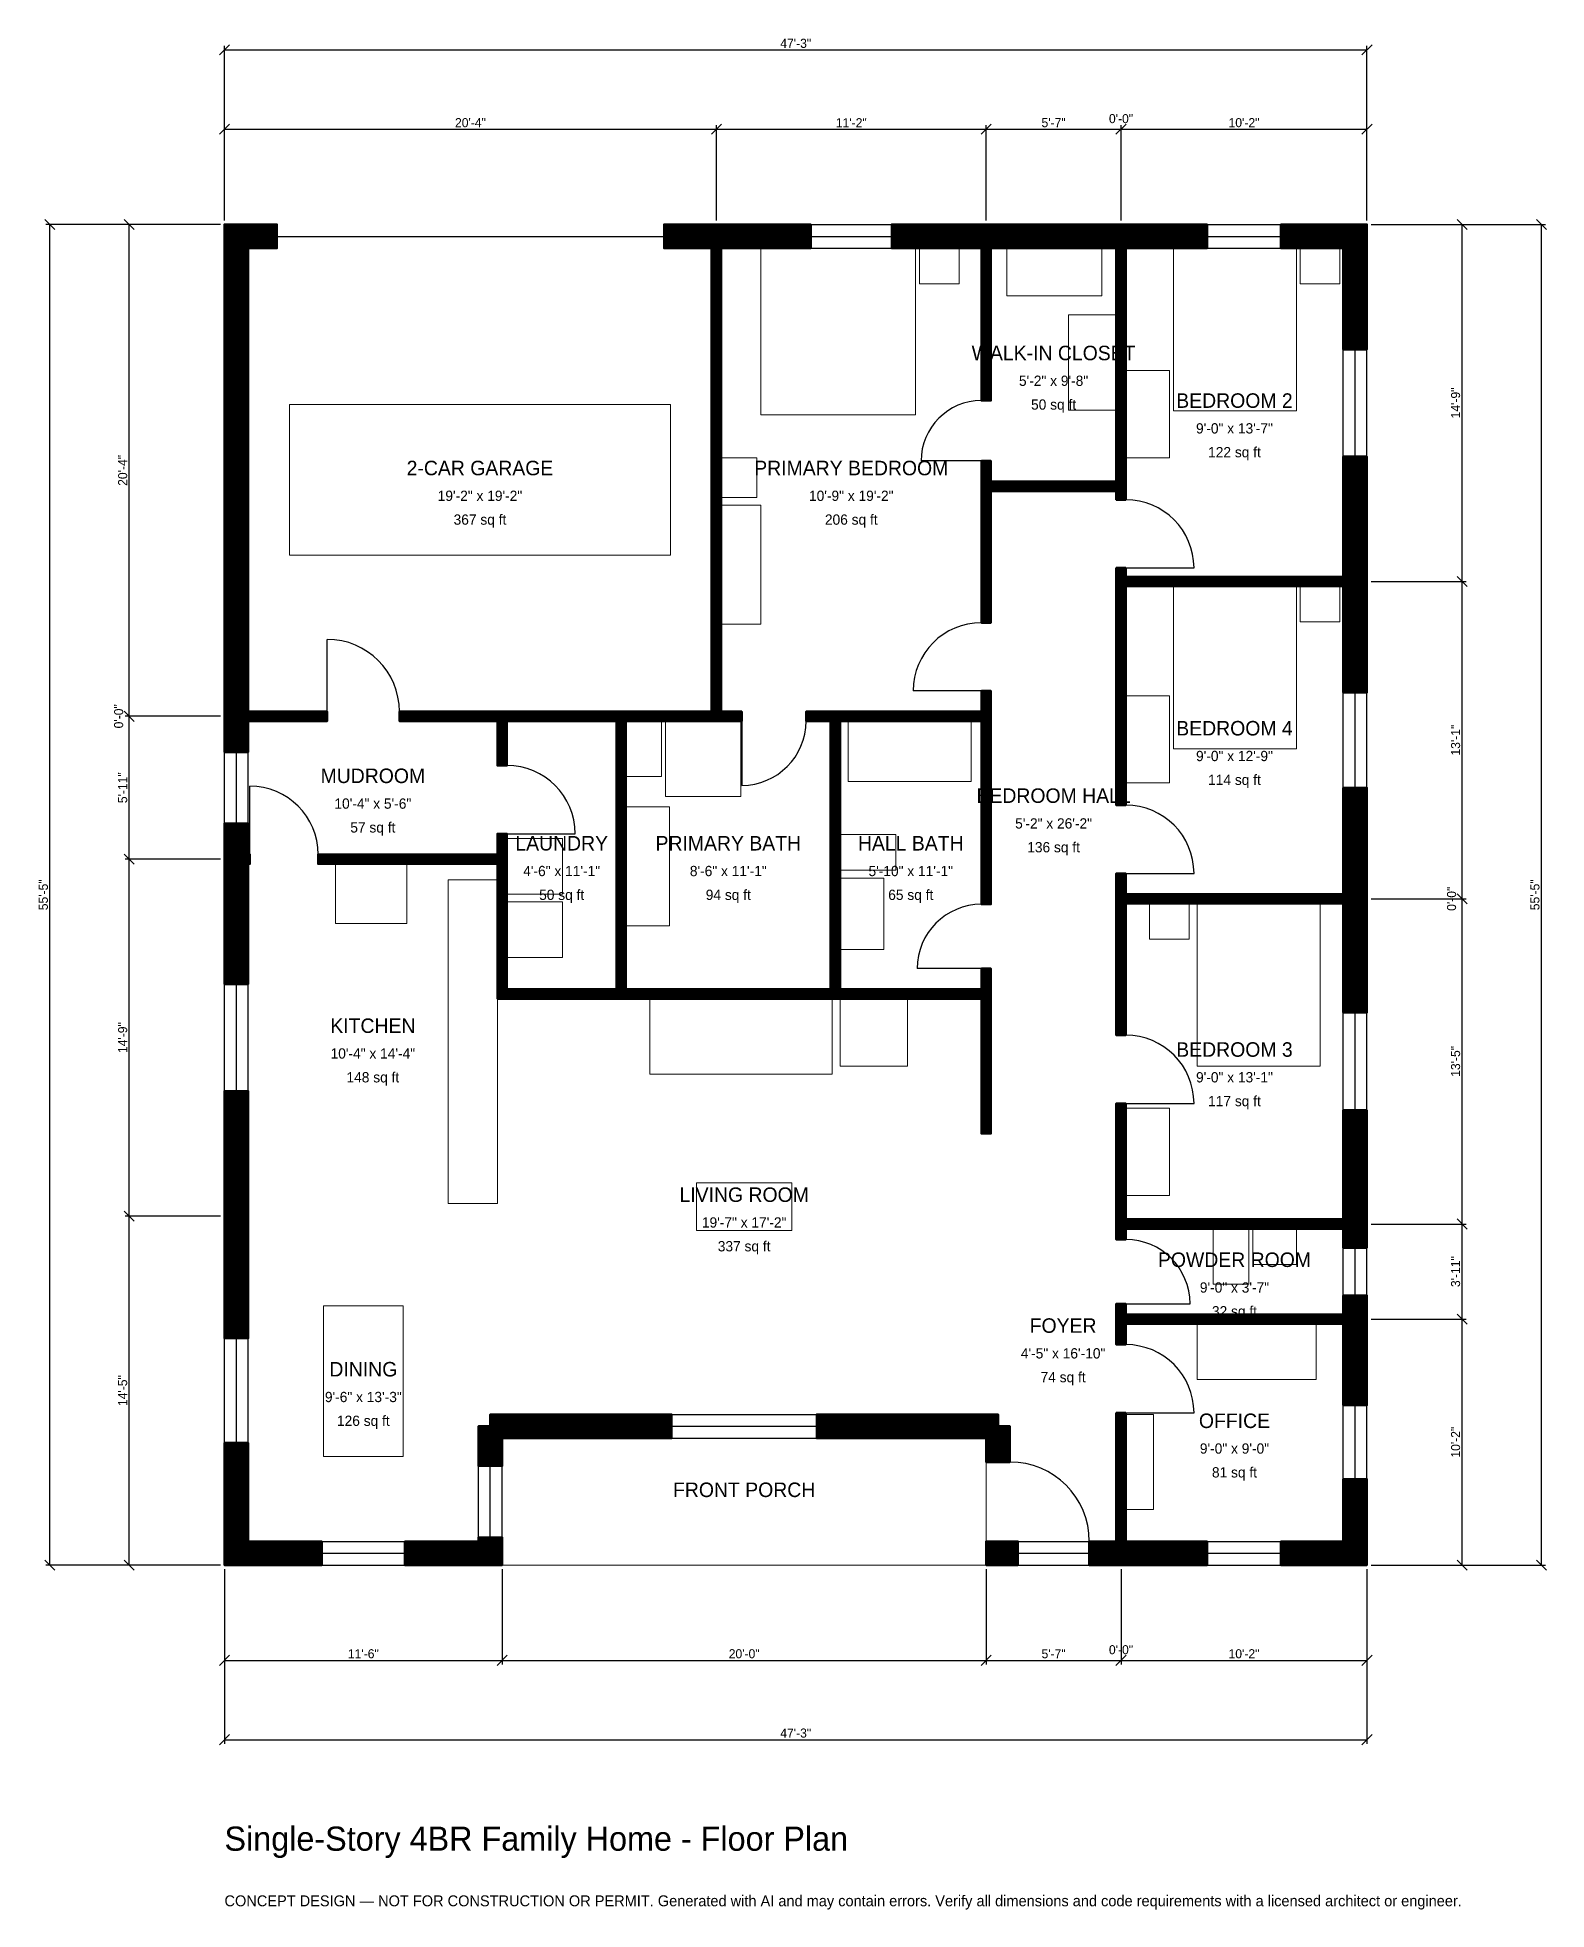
# Model space of a CAD drawing. Header units: inches. Extents: x -93 to 656, y -171 to 758.
import ezdxf
from ezdxf.enums import TextEntityAlignment as Align

# ---------------------------------------------------------------- set-up
doc = ezdxf.new("R2010")
doc.units = ezdxf.units.IN
doc.header["$MEASUREMENT"] = 0
doc.linetypes.add('DASHED', pattern=[0.6, 0.5, -0.1])
for name, color, linetype, lineweight in [('A-ANNO-DIMS', 1, 'Continuous', 13), ('A-ANNO-TEXT', 7, 'Continuous', 18), ('A-AREA-IDEN', 7, 'Continuous', 18), ('A-DOOR', 2, 'Continuous', 25), ('A-FLOR-FIXT', 9, 'Continuous', 13), ('A-FURN', 9, 'Continuous', 13), ('A-GLAZ', 4, 'Continuous', 25), ('A-SITE-PAVE', 8, 'Continuous', 13), ('A-WALL', 7, 'Continuous', 50), ('A-WALL-PATT', 8, 'Continuous', 13)]:
    doc.layers.add(name, color=color, linetype=linetype, lineweight=lineweight)
doc.dimstyles.new('PLAN', dxfattribs={"dimtxt": 4.5, "dimasz": 3, "dimexe": 2, "dimexo": 2, "dimgap": 1, "dimtad": 1, "dimdec": 0, "dimlunit": 4, "dimtsz": 2.5, "dimcen": 2.5, "dimclrd": 1, "dimclre": 1, "dimazin": 3, "dimtfac": 1, "dimtmove": 0, "dimatfit": 3})

msp = doc.modelspace()

# ---------------------------------------------------------------- hatches: boundary and pattern name
at = {"layer": 'A-WALL-PATT'}
h = msp.add_hatch(dxfattribs=at)
h.set_pattern_fill('ANSI31', color=8, scale=0.8)
h.paths.add_polyline_path([(89.5669, 0), (89.5669, 11.811), (125.9843, 11.811), (125.9843, 13.7795), (137.7953, 13.7795), (137.7953, 11.811), (137.7953, 11.811), (137.7953, 0), (137.7953, 0), (137.7953, 0), (125.9843, 0), (125.9843, 0), (89.5669, 0)])
h.paths.add_polyline_path([(11.811, 0), (11.811, 0), (0, 0), (0, 0), (0, 0), (0, 11.811), (0, 11.811), (0, 60.6299), (11.811, 60.6299), (11.811, 11.811), (48.2283, 11.811), (48.2283, 0), (11.811, 0)])
h.paths.add_polyline_path([(0, 167.3228), (0, 179.1339), (0, 235.2362), (11.811, 235.2362), (11.811, 179.1339), (11.811, 167.3228), (11.811, 112.5984), (0, 112.5984), (0, 167.3228)])
h.paths.add_polyline_path([(0, 344.4882), (0, 348.0315), (0, 348.0315), (0, 352.7559), (0, 352.7559), (0, 356.2992), (0, 368.1102), (11.811, 368.1102), (11.811, 356.2992), (11.811, 352.7559), (12.5984, 352.7559), (12.5984, 348.0315), (11.811, 348.0315), (11.811, 344.4882), (11.811, 288.3858), (0, 288.3858), (0, 344.4882)])
h.paths.add_polyline_path([(0, 415.3543), (0, 418.8976), (0, 418.8976), (0, 423.622), (0, 423.622), (0, 427.1654), (0, 653.5433), (0, 653.5433), (0, 665.3543), (0, 665.3543), (0, 665.3544), (11.811, 665.3544), (11.811, 665.3543), (25.9843, 665.3543), (25.9843, 653.5433), (11.811, 653.5433), (11.811, 427.1654), (11.811, 423.622), (50.9843, 423.622), (50.9843, 418.8976), (11.811, 418.8976), (11.811, 415.3543), (11.811, 403.5433), (0, 403.5433), (0, 415.3543)])
h.paths.add_polyline_path([(238.189, 665.3543), (241.7323, 665.3543), (241.7323, 665.3544), (246.4567, 665.3544), (246.4567, 665.3543), (250, 665.3543), (290.9449, 665.3543), (290.9449, 653.5433), (250, 653.5433), (246.4567, 653.5433), (246.4567, 423.622), (256.6929, 423.622), (256.6929, 418.8976), (246.4567, 418.8976), (241.7323, 418.8976), (199.2126, 418.8976), (199.2126, 285.8268), (300.7874, 285.8268), (300.7874, 418.8976), (288.5827, 418.8976), (288.5827, 423.622), (300.7874, 423.622), (305.5118, 423.622), (375.5906, 423.622), (375.5906, 433.8583), (380.315, 433.8583), (380.315, 423.622), (380.315, 418.8976), (380.315, 327.9528), (375.5906, 327.9528), (375.5906, 418.8976), (305.5118, 418.8976), (305.5118, 285.8268), (375.5906, 285.8268), (375.5906, 296.063), (380.315, 296.063), (380.315, 285.8268), (380.315, 281.1024), (380.315, 281.1024), (380.315, 214.1732), (375.5906, 214.1732), (375.5906, 281.1024), (305.5118, 281.1024), (300.7874, 281.1024), (199.2126, 281.1024), (194.4882, 281.1024), (135.4331, 281.1024), (135.4331, 281.1024), (135.4331, 285.8268), (135.4331, 348.0315), (46.4567, 348.0315), (46.4567, 352.7559), (135.4331, 352.7559), (135.4331, 362.9921), (140.1575, 362.9921), (140.1575, 352.7559), (140.1575, 348.0315), (140.1575, 285.8268), (194.4882, 285.8268), (194.4882, 418.8976), (140.1575, 418.8976), (140.1575, 396.8504), (135.4331, 396.8504), (135.4331, 418.8976), (135.4331, 418.8976), (86.811, 418.8976), (86.811, 423.622), (140.1575, 423.622), (140.1575, 423.622), (194.4882, 423.622), (199.2126, 423.622), (241.7323, 423.622), (241.7323, 653.5433), (238.189, 653.5433), (218.1102, 653.5433), (218.1102, 665.3543), (238.189, 665.3543)])
h.paths.add_polyline_path([(372.0472, 665.3543), (375.5906, 665.3543), (375.5906, 665.3544), (380.315, 665.3544), (380.315, 665.3543), (383.8583, 665.3543), (438.9764, 665.3543), (442.5197, 665.3543), (442.5197, 665.3544), (447.2441, 665.3544), (447.2441, 665.3543), (450.7874, 665.3543), (487.5984, 665.3543), (487.5984, 653.5433), (450.7874, 653.5433), (447.2441, 653.5433), (447.2441, 537.7953), (447.2441, 533.0709), (447.2441, 528.7402), (442.5197, 528.7402), (442.5197, 533.0709), (380.315, 533.0709), (380.315, 467.7165), (375.5906, 467.7165), (375.5906, 533.0709), (375.5906, 537.7953), (375.5906, 548.0315), (380.315, 548.0315), (380.315, 537.7953), (442.5197, 537.7953), (442.5197, 653.5433), (438.9764, 653.5433), (383.8583, 653.5433), (380.315, 653.5433), (380.315, 577.9528), (375.5906, 577.9528), (375.5906, 653.5433), (372.0472, 653.5433), (331.1024, 653.5433), (331.1024, 665.3543), (372.0472, 665.3543)])
h.paths.add_polyline_path([(555.1181, 665.3543), (555.1181, 665.3544), (566.9291, 665.3544), (566.9291, 665.3543), (566.9292, 665.3543), (566.9292, 653.5433), (566.9291, 653.5433), (566.9291, 603.3465), (555.1181, 603.3465), (555.1181, 653.5433), (524.2126, 653.5433), (524.2126, 665.3543), (555.1181, 665.3543)])
h.paths.add_polyline_path([(566.9291, 494.0945), (566.9291, 490.5512), (566.9292, 490.5512), (566.9292, 485.8268), (566.9291, 485.8268), (566.9291, 482.2835), (566.9291, 433.0709), (555.1181, 433.0709), (555.1181, 482.2835), (555.1181, 485.8268), (447.2441, 485.8268), (447.2441, 377.1654), (442.5197, 377.1654), (442.5197, 485.8268), (442.5197, 490.5512), (442.5197, 494.8819), (447.2441, 494.8819), (447.2441, 490.5512), (555.1181, 490.5512), (555.1181, 494.0945), (555.1181, 550.1968), (566.9291, 550.1968), (566.9291, 494.0945)])
h.paths.add_polyline_path([(566.9291, 336.6142), (566.9291, 333.0709), (566.9292, 333.0709), (566.9292, 328.3465), (566.9291, 328.3465), (566.9291, 324.8031), (566.9291, 274.2126), (555.1181, 274.2126), (555.1181, 324.8031), (555.1181, 328.3465), (447.2441, 328.3465), (447.2441, 262.9921), (442.5197, 262.9921), (442.5197, 328.3465), (442.5197, 333.0709), (442.5197, 343.3071), (447.2441, 343.3071), (447.2441, 333.0709), (555.1181, 333.0709), (555.1181, 336.6142), (555.1181, 385.8268), (566.9291, 385.8268), (566.9291, 336.6142)])
h.paths.add_polyline_path([(566.9291, 175.1969), (566.9291, 171.6535), (566.9292, 171.6535), (566.9292, 166.9291), (566.9291, 166.9291), (566.9291, 163.3858), (566.9291, 157.4803), (555.1181, 157.4803), (555.1181, 163.3858), (555.1181, 166.9291), (447.2441, 166.9291), (447.2441, 161.6142), (442.5197, 161.6142), (442.5197, 166.9291), (442.5197, 171.6535), (442.5197, 214.1732), (442.5197, 218.8976), (442.5197, 229.1339), (447.2441, 229.1339), (447.2441, 218.8976), (447.2441, 214.1732), (447.2441, 171.6535), (555.1181, 171.6535), (555.1181, 175.1969), (555.1181, 225.7874), (566.9291, 225.7874), (566.9291, 175.1969)])
h.paths.add_polyline_path([(566.9291, 127.9528), (566.9291, 124.4094), (566.9292, 124.4094), (566.9292, 119.685), (566.9291, 119.685), (566.9291, 116.1417), (566.9291, 79.3307), (555.1181, 79.3307), (555.1181, 116.1417), (555.1181, 119.685), (447.2441, 119.685), (447.2441, 109.4488), (442.5197, 109.4488), (442.5197, 119.685), (442.5197, 124.4094), (442.5197, 129.7244), (447.2441, 129.7244), (447.2441, 124.4094), (555.1181, 124.4094), (555.1181, 127.9528), (555.1181, 133.8583), (566.9291, 133.8583), (566.9291, 127.9528)])
h.paths.add_polyline_path([(566.9291, 11.811), (566.9292, 11.811), (566.9292, 0), (566.9291, 0), (566.9291, 0), (555.1181, 0), (555.1181, 0), (524.2126, 0), (524.2126, 11.811), (555.1181, 11.811), (555.1181, 42.7165), (566.9291, 42.7165), (566.9291, 11.811)])
h.paths.add_polyline_path([(450.7874, 0), (447.2441, 0), (447.2441, 0), (442.5197, 0), (442.5197, 0), (438.9764, 0), (429.1339, 0), (429.1339, 11.811), (438.9764, 11.811), (442.5197, 11.811), (442.5197, 75.5906), (447.2441, 75.5906), (447.2441, 11.811), (450.7874, 11.811), (487.5984, 11.811), (487.5984, 0), (450.7874, 0)])
h.paths.add_polyline_path([(389.7638, 0), (389.7638, 0), (377.9528, 0), (377.9528, 0), (377.9527, 0), (377.9527, 11.811), (377.9528, 11.811), (377.9528, 11.811), (389.7638, 11.811), (389.7638, 11.811), (393.7008, 11.811), (393.7008, 0), (389.7638, 0)])
h.paths.add_polyline_path([(377.9528, 62.9921), (293.8976, 62.9921), (293.8976, 74.8031), (383.8583, 74.8031), (383.8583, 68.8976), (389.7638, 68.8976), (389.7638, 51.1811), (377.9528, 51.1811), (377.9528, 62.9921)])
h.paths.add_polyline_path([(137.7953, 62.9921), (137.7953, 49.2126), (125.9843, 49.2126), (125.9843, 68.8976), (131.8898, 68.8976), (131.8898, 74.8031), (221.8504, 74.8031), (221.8504, 62.9921), (137.7953, 62.9921)])

# ---------------------------------------------------------------- linework, layer by layer
at = {"layer": 'A-DOOR', "linetype": 'DASHED'}
msp.add_line((25.9843, 659.4488), (218.1102, 659.4488), dxfattribs=at)
at = {"layer": 'A-DOOR'}
for p, q in [((375.5906, 548.0315), (345.6693, 548.0315)), ((447.2441, 494.8819), (481.1024, 494.8819)), ((50.9843, 423.622), (50.9843, 459.4488)), ((375.5906, 433.8583), (341.7323, 433.8583)), ((256.6929, 418.8976), (256.6929, 387.0079)), ((12.5984, 352.7559), (12.5984, 386.6142)), ((140.1575, 362.9921), (174.0157, 362.9921)), ((447.2441, 343.3071), (481.1024, 343.3071)), ((375.5906, 296.063), (343.7008, 296.063)), ((447.2441, 229.1339), (481.1024, 229.1339)), ((447.2441, 129.7244), (479.1339, 129.7244)), ((447.2441, 75.5906), (481.1024, 75.5906)), ((389.7638, 11.811), (429.1339, 11.811))]:
    msp.add_line(p, q, dxfattribs=at)
for centre, radius, start, end in [((375.5906, 548.0315), 29.9213, 90, 180), ((447.2441, 494.8819), 33.8583, 0, 90), ((375.5906, 433.8583), 33.8583, 90, 180), ((50.9843, 423.622), 35.8268, 0, 90), ((256.6929, 418.8976), 31.8898, 270, 360), ((140.1575, 362.9921), 33.8583, 0, 90), ((12.5984, 352.7559), 33.8583, 0, 90), ((447.2441, 343.3071), 33.8583, 0, 90), ((375.5906, 296.063), 31.8898, 90, 180), ((447.2441, 229.1339), 33.8583, 0, 90), ((447.2441, 129.7244), 31.8898, 0, 90), ((447.2441, 75.5906), 33.8583, 0, 90), ((389.7638, 11.811), 39.3701, 0, 90)]:
    msp.add_arc(centre, radius, start, end, dxfattribs=at)
at = {"layer": 'A-FLOR-FIXT'}
for points in [[(199.2126, 391.3386), (216.9291, 391.3386), (216.9291, 418.8976), (199.2126, 418.8976)], [(218.8976, 381.4961), (256.2992, 381.4961), (256.2992, 418.8976), (218.8976, 418.8976)], [(309.4488, 388.9764), (370.4724, 388.9764), (370.4724, 418.8976), (309.4488, 418.8976)], [(199.2126, 317.3228), (220.8661, 317.3228), (220.8661, 376.378), (199.2126, 376.378)], [(305.5118, 344.8819), (333.0709, 344.8819), (333.0709, 362.5984), (305.5118, 362.5984)], [(111.0236, 179.5276), (135.4331, 179.5276), (135.4331, 340.1575), (111.0236, 340.1575)], [(305.5118, 305.5118), (327.1654, 305.5118), (327.1654, 340.9449), (305.5118, 340.9449)], [(490.5512, 139.3701), (508.2677, 139.3701), (508.2677, 166.9291), (490.5512, 166.9291)], [(510.2362, 149.2126), (531.8898, 149.2126), (531.8898, 166.9291), (510.2362, 166.9291)]]:
    msp.add_lwpolyline(points, close=True, dxfattribs=at)
at = {"layer": 'A-FURN'}
for points in [[(266.1417, 570.8661), (342.9134, 570.8661), (342.9134, 653.5433), (266.1417, 653.5433)], [(344.8819, 635.8268), (364.5669, 635.8268), (364.5669, 653.5433), (344.8819, 653.5433)], [(388.189, 629.9213), (435.4331, 629.9213), (435.4331, 653.5433), (388.189, 653.5433)], [(470.8661, 572.8346), (531.8898, 572.8346), (531.8898, 653.5433), (470.8661, 653.5433)], [(533.8583, 635.8268), (553.5433, 635.8268), (553.5433, 653.5433), (533.8583, 653.5433)], [(418.8976, 573.2283), (442.5197, 573.2283), (442.5197, 620.4724), (418.8976, 620.4724)], [(447.2441, 549.6063), (468.8976, 549.6063), (468.8976, 592.9134), (447.2441, 592.9134)], [(32.2835, 501.1811), (221.2598, 501.1811), (221.2598, 575.9843), (32.2835, 575.9843)], [(246.4567, 529.9213), (264.1732, 529.9213), (264.1732, 549.6063), (246.4567, 549.6063)], [(246.4567, 466.9291), (266.1417, 466.9291), (266.1417, 525.9843), (246.4567, 525.9843)], [(470.8661, 405.1181), (531.8898, 405.1181), (531.8898, 485.8268), (470.8661, 485.8268)], [(533.8583, 468.1102), (553.5433, 468.1102), (553.5433, 485.8268), (533.8583, 485.8268)], [(447.2441, 388.189), (468.8976, 388.189), (468.8976, 431.4961), (447.2441, 431.4961)], [(140.1575, 333.0709), (167.7165, 333.0709), (167.7165, 360.6299), (140.1575, 360.6299)], [(55.1181, 318.5039), (90.5512, 318.5039), (90.5512, 348.0315), (55.1181, 348.0315)], [(140.1575, 301.5748), (167.7165, 301.5748), (167.7165, 329.1339), (140.1575, 329.1339)], [(459.0551, 310.6299), (478.7402, 310.6299), (478.7402, 328.3465), (459.0551, 328.3465)], [(482.6772, 247.6378), (543.7008, 247.6378), (543.7008, 328.3465), (482.6772, 328.3465)], [(211.0236, 243.7008), (301.5748, 243.7008), (301.5748, 281.1024), (211.0236, 281.1024)], [(305.5118, 247.6378), (338.9764, 247.6378), (338.9764, 281.1024), (305.5118, 281.1024)], [(447.2441, 183.4646), (468.8976, 183.4646), (468.8976, 226.7717), (447.2441, 226.7717)], [(234.252, 166.1417), (281.4961, 166.1417), (281.4961, 189.7638), (234.252, 189.7638)], [(49.2126, 53.937), (88.5827, 53.937), (88.5827, 128.7402), (49.2126, 128.7402)], [(482.6772, 92.126), (541.7323, 92.126), (541.7323, 119.685), (482.6772, 119.685)], [(447.2441, 27.5591), (461.0236, 27.5591), (461.0236, 74.8031), (447.2441, 74.8031)]]:
    msp.add_lwpolyline(points, close=True, dxfattribs=at)
at = {"layer": 'A-GLAZ'}
for p, q in [((290.9449, 665.3543), (331.1024, 665.3543)), ((487.5984, 665.3543), (524.2126, 665.3543)), ((290.9449, 659.4488), (331.1024, 659.4488)), ((290.9449, 653.5433), (331.1024, 653.5433)), ((487.5984, 659.4488), (524.2126, 659.4488)), ((487.5984, 653.5433), (524.2126, 653.5433)), ((555.1181, 550.1968), (555.1181, 603.3465)), ((561.0236, 550.1968), (561.0236, 603.3465)), ((566.9291, 550.1968), (566.9291, 603.3465)), ((555.1181, 385.8268), (555.1181, 433.0709)), ((561.0236, 385.8268), (561.0236, 433.0709)), ((566.9291, 385.8268), (566.9291, 433.0709)), ((0, 368.1102), (0, 403.5433)), ((5.9055, 368.1102), (5.9055, 403.5433)), ((11.811, 368.1102), (11.811, 403.5433)), ((0, 235.2362), (0, 288.3858)), ((5.9055, 235.2362), (5.9055, 288.3858)), ((11.811, 235.2362), (11.811, 288.3858)), ((555.1181, 225.7874), (555.1181, 274.2126)), ((561.0236, 225.7874), (561.0236, 274.2126)), ((566.9291, 225.7874), (566.9291, 274.2126)), ((555.1181, 133.8583), (555.1181, 157.4803)), ((561.0236, 133.8583), (561.0236, 157.4803)), ((566.9291, 133.8583), (566.9291, 157.4803)), ((0, 60.6299), (0, 112.5984)), ((5.9055, 60.6299), (5.9055, 112.5984)), ((11.811, 60.6299), (11.811, 112.5984)), ((221.8504, 74.8031), (293.8976, 74.8031)), ((555.1181, 42.7165), (555.1181, 79.3307)), ((561.0236, 42.7165), (561.0236, 79.3307)), ((566.9291, 42.7165), (566.9291, 79.3307)), ((221.8504, 68.8976), (293.8976, 68.8976)), ((221.8504, 62.9921), (293.8976, 62.9921)), ((125.9843, 13.7795), (125.9843, 49.2126)), ((131.8898, 13.7795), (131.8898, 49.2126)), ((137.7953, 13.7795), (137.7953, 49.2126)), ((48.2283, 11.811), (89.5669, 11.811)), ((393.7008, 11.811), (429.1339, 11.811)), ((487.5984, 11.811), (524.2126, 11.811)), ((48.2283, 5.9055), (89.5669, 5.9055)), ((48.2283, 0), (89.5669, 0)), ((393.7008, 5.9055), (429.1339, 5.9055)), ((393.7008, 0), (429.1339, 0)), ((487.5984, 5.9055), (524.2126, 5.9055)), ((487.5984, 0), (524.2126, 0))]:
    msp.add_line(p, q, dxfattribs=at)
at = {"layer": 'A-SITE-PAVE', "linetype": 'DASHED'}
msp.add_lwpolyline([(137.7953, 0), (377.9528, 0), (377.9528, 62.9921), (137.7953, 62.9921)], close=True, dxfattribs=at)
at = {"layer": 'A-WALL'}
for points in [[(0, 415.3543), (0, 418.8976), (0, 418.8976), (0, 423.622), (0, 423.622), (0, 427.1654), (0, 653.5433), (0, 653.5433), (0, 665.3543), (0, 665.3543), (0, 665.3544), (11.811, 665.3544), (11.811, 665.3543), (25.9843, 665.3543), (25.9843, 653.5433), (11.811, 653.5433), (11.811, 427.1654), (11.811, 423.622), (50.9843, 423.622), (50.9843, 418.8976), (11.811, 418.8976), (11.811, 415.3543), (11.811, 403.5433), (0, 403.5433), (0, 415.3543)], [(238.189, 665.3543), (241.7323, 665.3543), (241.7323, 665.3544), (246.4567, 665.3544), (246.4567, 665.3543), (250, 665.3543), (290.9449, 665.3543), (290.9449, 653.5433), (250, 653.5433), (246.4567, 653.5433), (246.4567, 423.622), (256.6929, 423.622), (256.6929, 418.8976), (246.4567, 418.8976), (241.7323, 418.8976), (199.2126, 418.8976), (199.2126, 285.8268), (300.7874, 285.8268), (300.7874, 418.8976), (288.5827, 418.8976), (288.5827, 423.622), (300.7874, 423.622), (305.5118, 423.622), (375.5906, 423.622), (375.5906, 433.8583), (380.315, 433.8583), (380.315, 423.622), (380.315, 418.8976), (380.315, 327.9528), (375.5906, 327.9528), (375.5906, 418.8976), (305.5118, 418.8976), (305.5118, 285.8268), (375.5906, 285.8268), (375.5906, 296.063), (380.315, 296.063), (380.315, 285.8268), (380.315, 281.1024), (380.315, 281.1024), (380.315, 214.1732), (375.5906, 214.1732), (375.5906, 281.1024), (305.5118, 281.1024), (300.7874, 281.1024), (199.2126, 281.1024), (194.4882, 281.1024), (135.4331, 281.1024), (135.4331, 281.1024), (135.4331, 285.8268), (135.4331, 348.0315), (46.4567, 348.0315), (46.4567, 352.7559), (135.4331, 352.7559), (135.4331, 362.9921), (140.1575, 362.9921), (140.1575, 352.7559), (140.1575, 348.0315), (140.1575, 285.8268), (194.4882, 285.8268), (194.4882, 418.8976), (140.1575, 418.8976), (140.1575, 396.8504), (135.4331, 396.8504), (135.4331, 418.8976), (135.4331, 418.8976), (86.811, 418.8976), (86.811, 423.622), (140.1575, 423.622), (140.1575, 423.622), (194.4882, 423.622), (199.2126, 423.622), (241.7323, 423.622), (241.7323, 653.5433), (238.189, 653.5433), (218.1102, 653.5433), (218.1102, 665.3543), (238.189, 665.3543)], [(372.0472, 665.3543), (375.5906, 665.3543), (375.5906, 665.3544), (380.315, 665.3544), (380.315, 665.3543), (383.8583, 665.3543), (438.9764, 665.3543), (442.5197, 665.3543), (442.5197, 665.3544), (447.2441, 665.3544), (447.2441, 665.3543), (450.7874, 665.3543), (487.5984, 665.3543), (487.5984, 653.5433), (450.7874, 653.5433), (447.2441, 653.5433), (447.2441, 537.7953), (447.2441, 533.0709), (447.2441, 528.7402), (442.5197, 528.7402), (442.5197, 533.0709), (380.315, 533.0709), (380.315, 467.7165), (375.5906, 467.7165), (375.5906, 533.0709), (375.5906, 537.7953), (375.5906, 548.0315), (380.315, 548.0315), (380.315, 537.7953), (442.5197, 537.7953), (442.5197, 653.5433), (438.9764, 653.5433), (383.8583, 653.5433), (380.315, 653.5433), (380.315, 577.9528), (375.5906, 577.9528), (375.5906, 653.5433), (372.0472, 653.5433), (331.1024, 653.5433), (331.1024, 665.3543), (372.0472, 665.3543)], [(555.1181, 665.3543), (555.1181, 665.3544), (566.9291, 665.3544), (566.9291, 665.3543), (566.9292, 665.3543), (566.9292, 653.5433), (566.9291, 653.5433), (566.9291, 603.3465), (555.1181, 603.3465), (555.1181, 653.5433), (524.2126, 653.5433), (524.2126, 665.3543), (555.1181, 665.3543)], [(566.9291, 494.0945), (566.9291, 490.5512), (566.9292, 490.5512), (566.9292, 485.8268), (566.9291, 485.8268), (566.9291, 482.2835), (566.9291, 433.0709), (555.1181, 433.0709), (555.1181, 482.2835), (555.1181, 485.8268), (447.2441, 485.8268), (447.2441, 377.1654), (442.5197, 377.1654), (442.5197, 485.8268), (442.5197, 490.5512), (442.5197, 494.8819), (447.2441, 494.8819), (447.2441, 490.5512), (555.1181, 490.5512), (555.1181, 494.0945), (555.1181, 550.1968), (566.9291, 550.1968), (566.9291, 494.0945)], [(566.9291, 336.6142), (566.9291, 333.0709), (566.9292, 333.0709), (566.9292, 328.3465), (566.9291, 328.3465), (566.9291, 324.8031), (566.9291, 274.2126), (555.1181, 274.2126), (555.1181, 324.8031), (555.1181, 328.3465), (447.2441, 328.3465), (447.2441, 262.9921), (442.5197, 262.9921), (442.5197, 328.3465), (442.5197, 333.0709), (442.5197, 343.3071), (447.2441, 343.3071), (447.2441, 333.0709), (555.1181, 333.0709), (555.1181, 336.6142), (555.1181, 385.8268), (566.9291, 385.8268), (566.9291, 336.6142)], [(0, 344.4882), (0, 348.0315), (0, 348.0315), (0, 352.7559), (0, 352.7559), (0, 356.2992), (0, 368.1102), (11.811, 368.1102), (11.811, 356.2992), (11.811, 352.7559), (12.5984, 352.7559), (12.5984, 348.0315), (11.811, 348.0315), (11.811, 344.4882), (11.811, 288.3858), (0, 288.3858), (0, 344.4882)], [(0, 167.3228), (0, 179.1339), (0, 235.2362), (11.811, 235.2362), (11.811, 179.1339), (11.811, 167.3228), (11.811, 112.5984), (0, 112.5984), (0, 167.3228)], [(566.9291, 175.1969), (566.9291, 171.6535), (566.9292, 171.6535), (566.9292, 166.9291), (566.9291, 166.9291), (566.9291, 163.3858), (566.9291, 157.4803), (555.1181, 157.4803), (555.1181, 163.3858), (555.1181, 166.9291), (447.2441, 166.9291), (447.2441, 161.6142), (442.5197, 161.6142), (442.5197, 166.9291), (442.5197, 171.6535), (442.5197, 214.1732), (442.5197, 218.8976), (442.5197, 229.1339), (447.2441, 229.1339), (447.2441, 218.8976), (447.2441, 214.1732), (447.2441, 171.6535), (555.1181, 171.6535), (555.1181, 175.1969), (555.1181, 225.7874), (566.9291, 225.7874), (566.9291, 175.1969)], [(566.9291, 127.9528), (566.9291, 124.4094), (566.9292, 124.4094), (566.9292, 119.685), (566.9291, 119.685), (566.9291, 116.1417), (566.9291, 79.3307), (555.1181, 79.3307), (555.1181, 116.1417), (555.1181, 119.685), (447.2441, 119.685), (447.2441, 109.4488), (442.5197, 109.4488), (442.5197, 119.685), (442.5197, 124.4094), (442.5197, 129.7244), (447.2441, 129.7244), (447.2441, 124.4094), (555.1181, 124.4094), (555.1181, 127.9528), (555.1181, 133.8583), (566.9291, 133.8583), (566.9291, 127.9528)], [(137.7953, 62.9921), (137.7953, 49.2126), (125.9843, 49.2126), (125.9843, 68.8976), (131.8898, 68.8976), (131.8898, 74.8031), (221.8504, 74.8031), (221.8504, 62.9921), (137.7953, 62.9921)], [(377.9528, 62.9921), (293.8976, 62.9921), (293.8976, 74.8031), (383.8583, 74.8031), (383.8583, 68.8976), (389.7638, 68.8976), (389.7638, 51.1811), (377.9528, 51.1811), (377.9528, 62.9921)], [(450.7874, 0), (447.2441, 0), (447.2441, 0), (442.5197, 0), (442.5197, 0), (438.9764, 0), (429.1339, 0), (429.1339, 11.811), (438.9764, 11.811), (442.5197, 11.811), (442.5197, 75.5906), (447.2441, 75.5906), (447.2441, 11.811), (450.7874, 11.811), (487.5984, 11.811), (487.5984, 0), (450.7874, 0)], [(11.811, 0), (11.811, 0), (0, 0), (0, 0), (0, 0), (0, 11.811), (0, 11.811), (0, 60.6299), (11.811, 60.6299), (11.811, 11.811), (48.2283, 11.811), (48.2283, 0), (11.811, 0)], [(566.9291, 11.811), (566.9292, 11.811), (566.9292, 0), (566.9291, 0), (566.9291, 0), (555.1181, 0), (555.1181, 0), (524.2126, 0), (524.2126, 11.811), (555.1181, 11.811), (555.1181, 42.7165), (566.9291, 42.7165), (566.9291, 11.811)], [(89.5669, 0), (89.5669, 11.811), (125.9843, 11.811), (125.9843, 13.7795), (137.7953, 13.7795), (137.7953, 11.811), (137.7953, 11.811), (137.7953, 0), (137.7953, 0), (137.7953, 0), (125.9843, 0), (125.9843, 0), (89.5669, 0)], [(389.7638, 0), (389.7638, 0), (377.9528, 0), (377.9528, 0), (377.9527, 0), (377.9527, 11.811), (377.9528, 11.811), (377.9528, 11.811), (389.7638, 11.811), (389.7638, 11.811), (393.7008, 11.811), (393.7008, 0), (389.7638, 0)]]:
    msp.add_lwpolyline(points, close=True, dxfattribs=at)

# ---------------------------------------------------------------- texts
at = {"layer": 'A-ANNO-TEXT'}
for s, height, p in [('Single-Story 4BR Family Home - Floor Plan', 12, (0, -141.7323)), ('CONCEPT DESIGN — NOT FOR CONSTRUCTION OR PERMIT. Generated with AI and may contain errors. Verify all dimensions and code requirements with a licensed architect or engineer.', 5.4, (0, -169.2913))]:
    msp.add_text(s, height=height, dxfattribs=at).set_placement(p)
at = {"layer": 'A-AREA-IDEN'}
for s, height, p in [('WALK-IN CLOSET', 7.2, (411.4173, 601.5748)), ('5\'-2" x 9\'-8"', 5.1, (411.4173, 587.7953)), ('50 sq ft', 5.1, (411.4173, 575.9843)), ('BEDROOM 2', 7.2, (501.1811, 577.9528)), ('9\'-0" x 13\'-7"', 5.1, (501.1811, 564.1732)), ('2-CAR GARAGE', 7.2, (126.7717, 544.4882)), ('PRIMARY BEDROOM', 7.2, (311.0236, 544.4882)), ('122 sq ft', 5.1, (501.1811, 552.3622)), ('19\'-2" x 19\'-2"', 5.1, (126.7717, 530.7087)), ('10\'-9" x 19\'-2"', 5.1, (311.0236, 530.7087)), ('367 sq ft', 5.1, (126.7717, 518.8976)), ('206 sq ft', 5.1, (311.0236, 518.8976)), ('BEDROOM 4', 7.2, (501.1811, 415.3543)), ('9\'-0" x 12\'-9"', 5.1, (501.1811, 401.5748)), ('MUDROOM', 7.2, (73.622, 391.7323)), ('114 sq ft', 5.1, (501.1811, 389.7638)), ('BEDROOM HALL', 7.2, (411.4173, 381.8898)), ('10\'-4" x 5\'-6"', 5.1, (73.622, 377.9528)), ('57 sq ft', 5.1, (73.622, 366.1417)), ('5\'-2" x 26\'-2"', 5.1, (411.4173, 368.1102)), ('LAUNDRY', 7.2, (167.3228, 358.2677)), ('PRIMARY BATH', 7.2, (250, 358.2677)), ('HALL BATH', 7.2, (340.5512, 358.2677)), ('136 sq ft', 5.1, (411.4173, 356.2992)), ('4\'-6" x 11\'-1"', 5.1, (167.3228, 344.4882)), ('8\'-6" x 11\'-1"', 5.1, (250, 344.4882)), ('5\'-10" x 11\'-1"', 5.1, (340.5512, 344.4882)), ('50 sq ft', 5.1, (167.3228, 332.6772)), ('94 sq ft', 5.1, (250, 332.6772)), ('65 sq ft', 5.1, (340.5512, 332.6772)), ('KITCHEN', 7.2, (73.622, 267.7165)), ('10\'-4" x 14\'-4"', 5.1, (73.622, 253.937)), ('BEDROOM 3', 7.2, (501.1811, 255.9055)), ('148 sq ft', 5.1, (73.622, 242.126)), ('9\'-0" x 13\'-1"', 5.1, (501.1811, 242.126)), ('117 sq ft', 5.1, (501.1811, 230.315)), ('LIVING ROOM', 7.2, (257.874, 183.8583)), ('19\'-7" x 17\'-2"', 5.1, (257.874, 170.0787)), ('337 sq ft', 5.1, (257.874, 158.2677)), ('POWDER ROOM', 7.2, (501.1811, 151.5748)), ('9\'-0" x 3\'-7"', 5.1, (501.1811, 137.7953)), ('FOYER', 7.2, (416.1417, 118.8976)), ('32 sq ft', 5.1, (501.1811, 125.9843)), ('4\'-5" x 16\'-10"', 5.1, (416.1417, 105.1181)), ('DINING', 7.2, (68.8976, 97.2441)), ('74 sq ft', 5.1, (416.1417, 93.3071)), ('9\'-6" x 13\'-3"', 5.1, (68.8976, 83.4646)), ('126 sq ft', 5.1, (68.8976, 71.6535)), ('OFFICE', 7.2, (501.1811, 71.6535)), ('9\'-0" x 9\'-0"', 5.1, (501.1811, 57.874)), ('81 sq ft', 5.1, (501.1811, 46.063)), ('FRONT PORCH', 7.2, (257.874, 37.4016))]:
    msp.add_text(s, height=height, dxfattribs=at).set_placement(p, align=Align.MIDDLE_CENTER)

# ---------------------------------------------------------------- dimensions: what is measured, and where the dimension line sits
at = {"layer": 'A-ANNO-DIMS'}
for base, p1, p2, text in [((0, 751.9685), (0, 665.3543), (566.9291, 665.3543), '47\'-3"'), ((0, 712.5984), (0, 665.3543), (244.0945, 665.3543), '20\'-4"'), ((244.0945, 712.5984), (244.0945, 665.3543), (377.9528, 665.3543), '11\'-2"'), ((377.9528, 712.5984), (377.9528, 665.3543), (444.8819, 665.3543), '5\'-7"'), ((444.8819, 712.5984), (444.8819, 665.3543), (444.8819, 665.3543), '0\'-0"'), ((444.8819, 712.5984), (444.8819, 665.3543), (566.9291, 665.3543), '10\'-2"'), ((0, -47.2441), (0, 0), (137.7953, 0), '11\'-6"'), ((0, -86.6142), (0, 0), (566.9291, 0), '47\'-3"'), ((137.7953, -47.2441), (137.7953, 0), (377.9528, 0), '20\'-0"'), ((377.9528, -47.2441), (377.9528, 0), (444.8819, 0), '5\'-7"'), ((444.8819, -47.2441), (444.8819, 0), (444.8819, 0), '0\'-0"'), ((444.8819, -47.2441), (444.8819, 0), (566.9291, 0), '10\'-2"')]:
    msp.add_linear_dim(base=base, p1=p1, p2=p2, text=text, dimstyle='PLAN', dxfattribs=at).render()
for base, p1, p2, text in [((-86.6142, 0), (0, 0), (0, 665.3543), '55\'-5"'), ((-47.2441, 421.2598), (0, 421.2598), (0, 665.3543), '20\'-4"'), ((614.1732, 488.189), (566.9291, 488.189), (566.9291, 665.3543), '14\'-9"'), ((653.5433, 0), (566.9291, 0), (566.9291, 665.3543), '55\'-5"'), ((614.1732, 330.7087), (566.9291, 330.7087), (566.9291, 488.189), '13\'-1"'), ((-47.2441, 421.2598), (0, 421.2598), (0, 421.2598), '0\'-0"'), ((-47.2441, 350.3937), (0, 350.3937), (0, 421.2598), '5\'-11"'), ((-47.2441, 173.2283), (0, 173.2283), (0, 350.3937), '14\'-9"'), ((614.1732, 330.7087), (566.9291, 330.7087), (566.9291, 330.7087), '0\'-0"'), ((614.1732, 169.2913), (566.9291, 169.2913), (566.9291, 330.7087), '13\'-5"'), ((-47.2441, 0), (0, 0), (0, 173.2283), '14\'-5"'), ((614.1732, 122.0472), (566.9291, 122.0472), (566.9291, 169.2913), '3\'-11"'), ((614.1732, 0), (566.9291, 0), (566.9291, 122.0472), '10\'-2"')]:
    msp.add_linear_dim(base=base, p1=p1, p2=p2, angle=90, text=text, dimstyle='PLAN', dxfattribs=at).render()

doc.saveas('drawing.dxf')
